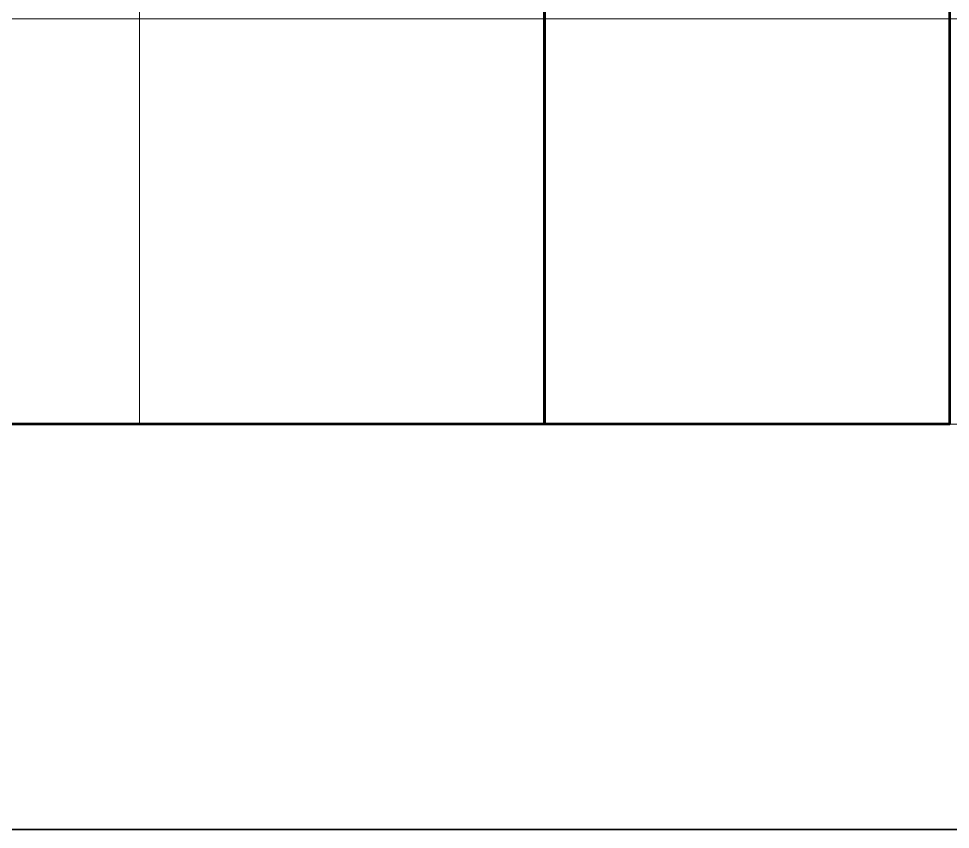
# Model space of a CAD drawing. Header units: inches. Extents: x 1 to 361, y -269 to -21.
# Drawn here: x 255.23 to 292.02, y -269.01 to -237.01 of the extents above; entities that cross this region are included whole.
import ezdxf

# ---------------------------------------------------------------- set-up
doc = ezdxf.new("R2010")
doc.units = ezdxf.units.IN
doc.header["$MEASUREMENT"] = 0
doc.layers.add('Layer 1', color=7, linetype='Continuous')

msp = doc.modelspace()

# ---------------------------------------------------------------- linework, layer by layer
at = {"layer": 'Layer 1', "color": 7, "lineweight": 35}
msp.add_lwpolyline([(360.999, -269.013), (1, -269.013), (1, -20.986), (360.999, -20.986), (360.999, -269.013)], dxfattribs=at)
at = {"layer": 'Layer 1', "color": 7, "lineweight": 53}
for points in [[(276, -197), (212.044, -197), (212.044, -252.999), (276, -252.999), (276, -197)], [(292, -197), (275.985, -197), (275.985, -252.999), (292, -252.999), (292, -197)]]:
    msp.add_lwpolyline(points, dxfattribs=at)
at = {"layer": 'Layer 1', "color": 7, "lineweight": 18}
for points in [[(260.001, -237.022), (260.001, -212.999)], [(244, -253.021), (260.001, -253.021), (260.001, -237.022), (244, -237.022), (244, -253.021)], [(260.001, -253.021), (276, -253.021), (276, -237.022), (260.001, -237.022), (260.001, -253.021)], [(292, -253.021), (276, -253.021), (276, -237.022), (292, -237.022), (292, -253.021)], [(308, -253.021), (292, -253.021), (292, -237.022), (308, -237.022), (308, -253.021)]]:
    msp.add_lwpolyline(points, dxfattribs=at)

doc.saveas('drawing.dxf')
